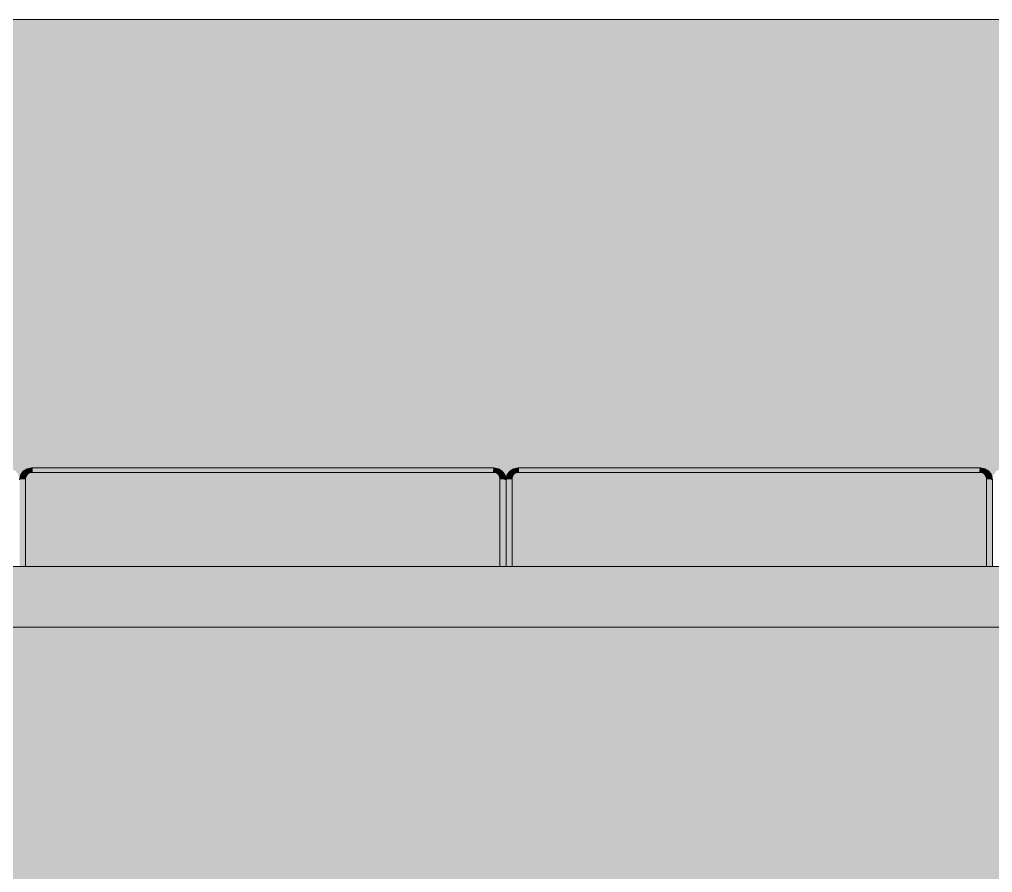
# Model space of a CAD drawing. Header units: centimetres. Extents: x -4381 to 5639, y -3920 to 4826.
# Drawn here: x 14.929 to 16.529, y 10.114 to 11.518 of the extents above; entities that cross this region are included whole.
import ezdxf
from ezdxf.xclip import XClip

# ---------------------------------------------------------------- set-up
doc = ezdxf.new("R2010")
doc.units = ezdxf.units.CM
doc.header["$MEASUREMENT"] = 0
doc.header["$XCLIPFRAME"] = 0
doc.set_wipeout_variables(frame=1)
doc.linetypes.add('Wipeout_Contour', pattern=[100, 0, -100])
for name, color, linetype in [('01- MOBILIER', 7, 'Continuous'), ('Drawing & Figure', 7, 'Continuous'), ('Structural - Bearing', 7, 'Continuous')]:
    doc.layers.add(name, color=color, linetype=linetype)
for name, color, linetype, lineweight in [('01- MOBILIER_Pen_No__1', 7, 'Continuous', 5), ('01- MOBILIER_Pen_No__101', 252, 'Continuous', 5), ('01- MOBILIER_Pen_No__18', 9, 'Continuous', 5), ('01- MOBILIER_Pen_No__2', 8, 'Continuous', 5), ('0_Pen_No__1', 7, 'Continuous', 5), ('0_Pen_No__2', 8, 'Continuous', 5), ('Structural - Bearing_Pen_No__1', 7, 'Continuous', 5)]:
    doc.layers.add(name, color=color, linetype=linetype, lineweight=lineweight)
for name, color, linetype, lineweight, true_color in [('01- MOBILIER_Pen_No__102', 7, 'Continuous', 5, 0xcccccc), ('01- MOBILIER_Pen_No__119', 7, 'Continuous', 5, 0xdecbcb), ('01- MOBILIER_Pen_No__186', 7, 'Continuous', 5, 0xe8e8e8), ('01- MOBILIER_Pen_No__62', 7, 'Continuous', 5, 0xaaaaaa), ('03-Personnages.2D_Pen_No__58', 7, 'Continuous', 5, 0xdf0000), ('Structural - Bearing_Pen_No__102', 7, 'Continuous', 5, 0xcccccc), ('Structural - Bearing_Pen_No__178', 7, 'Continuous', 5, 0xbda888)]:
    doc.layers.add(name, color=color, linetype=linetype, lineweight=lineweight, true_color=true_color)

# ---------------------------------------------------------------- blocks, each defined once
blk = doc.blocks.new('Drawing_9_9', base_point=(-322.8585, 10.6179))
at = {"color": 254, "linetype": 'Wipeout_Contour', "lineweight": 0, "ltscale": 55.242754}
blk.add_wipeout([(14.9305, 10.768), (14.929, 10.7606), (14.9308, 10.7685)], dxfattribs=at).dxf.layer = '01- MOBILIER'
at = {"color": 254, "linetype": 'Wipeout_Contour', "lineweight": 0, "ltscale": 57.192001}
blk.add_wipeout([(15.7305, 10.768), (15.729, 10.7606), (15.7308, 10.7685)], dxfattribs=at).dxf.layer = '01- MOBILIER'
at = {"color": 254, "linetype": 'Wipeout_Contour', "lineweight": 0, "ltscale": 77.55479}
blk.add_wipeout([(13.829, 10.6179), (13.829, 10.5179), (18.629, 10.5179), (18.629, 10.6179)], dxfattribs=at).dxf.layer = 'Structural - Bearing'
at = {"color": 254, "linetype": 'Wipeout_Contour', "lineweight": 0, "ltscale": 73.601225}
blk.add_wipeout([(12.329, 10.1144), (12.329, 9.6144), (18.629, 9.6144), (18.629, 10.1144)], dxfattribs=at).dxf.layer = 'Structural - Bearing'
at = {"layer": '01- MOBILIER_Pen_No__101', "linetype": 'Continuous', "ltscale": 10}
for points in [[(14.9305, 10.768), (14.929, 10.7606), (14.9308, 10.7685)], [(15.7305, 10.768), (15.729, 10.7606), (15.7308, 10.7685)], [(14.929, 10.6179), (14.9293, 10.7612)], [(15.729, 10.6179), (15.7293, 10.7612)], [(16.529, 10.6179), (16.5293, 10.7612)]]:
    blk.add_hatch(color=256, dxfattribs=at).paths.add_polyline_path(points)
at = {"layer": 'Structural - Bearing_Pen_No__178', "linetype": 'Continuous', "ltscale": 10}
for points in [[(13.829, 10.6179), (13.829, 10.5179), (18.629, 10.5179), (18.629, 10.6179)], [(12.329, 10.1144), (12.329, 9.6144), (18.629, 9.6144), (18.629, 10.1144)]]:
    blk.add_hatch(color=256, dxfattribs=at).paths.add_polyline_path(points)
at = {"color": 254, "linetype": 'Wipeout_Contour', "lineweight": 0, "ltscale": 73.47162}
blk.add_wipeout([(14.9293, 10.6179), (14.9319, 10.6179), (14.9319, 10.7621), (14.9293, 10.7612)], dxfattribs=at).dxf.layer = '01- MOBILIER'
at = {"color": 254, "linetype": 'Wipeout_Contour', "lineweight": 0, "ltscale": 76.095693}
blk.add_wipeout([(15.7293, 10.6179), (15.7319, 10.6179), (15.7319, 10.7621), (15.7293, 10.7612)], dxfattribs=at).dxf.layer = '01- MOBILIER'
at = {"color": 254, "linetype": 'Wipeout_Contour', "lineweight": 0, "ltscale": 58.716735}
blk.add_wipeout([(16.529, 10.7606), (16.5275, 10.768), (16.5287, 10.7612)], dxfattribs=at).dxf.layer = '01- MOBILIER'
at = {"color": 254, "linetype": 'Wipeout_Contour', "lineweight": 0, "ltscale": 75.869927}
blk.add_wipeout([(13.129, 10.5179), (13.129, 10.1144), (18.629, 10.1144), (18.629, 10.5179)], dxfattribs=at).dxf.layer = 'Structural - Bearing'
at = {"layer": '01- MOBILIER_Pen_No__119', "linetype": 'Continuous', "ltscale": 10}
blk.add_hatch(color=256, dxfattribs=at).paths.add_polyline_path([(16.529, 10.7606), (16.5275, 10.768), (16.5287, 10.7612)])
at = {"layer": '01- MOBILIER_Pen_No__18', "linetype": 'Continuous', "ltscale": 10}
blk.add_hatch(color=256, dxfattribs=at).paths.add_polyline_path([(16.5287, 10.6179), (16.529, 10.7601)])
at = {"layer": '01- MOBILIER_Pen_No__2', "linetype": 'Continuous', "ltscale": 10}
for points in [[(14.9293, 10.6179), (14.9319, 10.6179), (14.9319, 10.7621), (14.9293, 10.7612)], [(15.7293, 10.6179), (15.7319, 10.6179), (15.7319, 10.7621), (15.7293, 10.7612)]]:
    blk.add_hatch(color=256, dxfattribs=at).paths.add_polyline_path(points)
at = {"layer": 'Structural - Bearing_Pen_No__178', "linetype": 'Continuous', "ltscale": 10}
blk.add_hatch(color=256, dxfattribs=at).paths.add_polyline_path([(13.129, 10.5179), (13.129, 10.1144), (18.629, 10.1144), (18.629, 10.5179)])
at = {"layer": '0_Pen_No__1', "linetype": 'Continuous', "ltscale": 10}
blk.add_line((12.829, 10.5179), (18.629, 10.5179), dxfattribs=at)
at = {"layer": 'Structural - Bearing_Pen_No__1', "linetype": 'Continuous', "ltscale": 10}
blk.add_line((13.129, 10.5179), (18.629, 10.5179), dxfattribs=at)
at = {"color": 254, "linetype": 'Wipeout_Contour', "lineweight": 0, "ltscale": 73.686064}
blk.add_wipeout([(14.9308, 10.7685), (14.9293, 10.7612), (14.9319, 10.7621), (14.9333, 10.7687)], dxfattribs=at).dxf.layer = '01- MOBILIER'
at = {"color": 254, "linetype": 'Wipeout_Contour', "lineweight": 0, "ltscale": 76.301245}
blk.add_wipeout([(15.7308, 10.7685), (15.7293, 10.7612), (15.7319, 10.7621), (15.7333, 10.7687)], dxfattribs=at).dxf.layer = '01- MOBILIER'
at = {"layer": '01- MOBILIER_Pen_No__2', "linetype": 'Continuous', "ltscale": 10}
for points in [[(14.9308, 10.7685), (14.9293, 10.7612), (14.9319, 10.7621), (14.9333, 10.7687)], [(15.7308, 10.7685), (15.7293, 10.7612), (15.7319, 10.7621), (15.7333, 10.7687)]]:
    blk.add_hatch(color=256, dxfattribs=at).paths.add_polyline_path(points)
at = {"color": 254, "linetype": 'Wipeout_Contour', "lineweight": 0, "ltscale": 73.570123}
blk.add_wipeout([(14.9351, 10.7747), (14.9308, 10.7685), (14.9333, 10.7687), (14.937, 10.774)], dxfattribs=at).dxf.layer = '01- MOBILIER'
at = {"color": 254, "linetype": 'Wipeout_Contour', "lineweight": 0, "ltscale": 76.187323}
blk.add_wipeout([(15.7351, 10.7747), (15.7308, 10.7685), (15.7333, 10.7687), (15.737, 10.774)], dxfattribs=at).dxf.layer = '01- MOBILIER'
at = {"layer": '01- MOBILIER_Pen_No__101', "linetype": 'Continuous', "ltscale": 10}
for points in [[(14.9351, 10.7747), (14.9308, 10.7685), (14.9333, 10.7687), (14.937, 10.774)], [(15.7351, 10.7747), (15.7308, 10.7685), (15.7333, 10.7687), (15.737, 10.774)]]:
    blk.add_hatch(color=256, dxfattribs=at).paths.add_polyline_path(points)
at = {"color": 254, "linetype": 'Wipeout_Contour', "lineweight": 0, "ltscale": 73.553236}
blk.add_wipeout([(14.9415, 10.7788), (14.9351, 10.7747), (14.937, 10.774), (14.9425, 10.7776)], dxfattribs=at).dxf.layer = '01- MOBILIER'
at = {"color": 254, "linetype": 'Wipeout_Contour', "lineweight": 0, "ltscale": 76.170697}
blk.add_wipeout([(15.7415, 10.7788), (15.7351, 10.7747), (15.737, 10.774), (15.7425, 10.7776)], dxfattribs=at).dxf.layer = '01- MOBILIER'
at = {"color": 254, "linetype": 'Wipeout_Contour', "lineweight": 0, "ltscale": 73.486458}
blk.add_wipeout([(14.9319, 10.6179), (14.9364, 10.6179), (14.9364, 10.7624), (14.9319, 10.7621)], dxfattribs=at).dxf.layer = '01- MOBILIER'
at = {"color": 254, "linetype": 'Wipeout_Contour', "lineweight": 0, "ltscale": 76.110619}
blk.add_wipeout([(15.7319, 10.6179), (15.7364, 10.6179), (15.7364, 10.7624), (15.7319, 10.7621)], dxfattribs=at).dxf.layer = '01- MOBILIER'
at = {"layer": '01- MOBILIER_Pen_No__18', "linetype": 'Continuous', "ltscale": 10}
for points in [[(14.9415, 10.7788), (14.9351, 10.7747), (14.937, 10.774), (14.9425, 10.7776)], [(15.7415, 10.7788), (15.7351, 10.7747), (15.737, 10.774), (15.7425, 10.7776)]]:
    blk.add_hatch(color=256, dxfattribs=at).paths.add_polyline_path(points)
at = {"layer": '01- MOBILIER_Pen_No__62', "linetype": 'Continuous', "ltscale": 10}
for points in [[(14.9319, 10.6179), (14.9364, 10.6179), (14.9364, 10.7624), (14.9319, 10.7621)], [(15.7319, 10.6179), (15.7364, 10.6179), (15.7364, 10.7624), (15.7319, 10.7621)]]:
    blk.add_hatch(color=256, dxfattribs=at).paths.add_polyline_path(points)
at = {"color": 254, "linetype": 'Wipeout_Contour', "lineweight": 0, "ltscale": 73.558829}
blk.add_wipeout([(14.9333, 10.7687), (14.9319, 10.7621), (14.9364, 10.7624), (14.9375, 10.7677)], dxfattribs=at).dxf.layer = '01- MOBILIER'
at = {"color": 254, "linetype": 'Wipeout_Contour', "lineweight": 0, "ltscale": 73.625716}
blk.add_wipeout([(14.949, 10.7802), (14.9415, 10.7788), (14.9425, 10.7776), (14.9493, 10.7789)], dxfattribs=at).dxf.layer = '01- MOBILIER'
at = {"color": 254, "linetype": 'Wipeout_Contour', "lineweight": 0, "ltscale": 76.178597}
blk.add_wipeout([(15.7333, 10.7687), (15.7319, 10.7621), (15.7364, 10.7624), (15.7375, 10.7677)], dxfattribs=at).dxf.layer = '01- MOBILIER'
at = {"color": 254, "linetype": 'Wipeout_Contour', "lineweight": 0, "ltscale": 76.242461}
blk.add_wipeout([(15.749, 10.7802), (15.7415, 10.7788), (15.7425, 10.7776), (15.7493, 10.7789)], dxfattribs=at).dxf.layer = '01- MOBILIER'
at = {"layer": '01- MOBILIER_Pen_No__119', "linetype": 'Continuous', "ltscale": 10}
for points in [[(14.949, 10.7802), (14.9415, 10.7788), (14.9425, 10.7776), (14.9493, 10.7789)], [(15.749, 10.7802), (15.7415, 10.7788), (15.7425, 10.7776), (15.7493, 10.7789)]]:
    blk.add_hatch(color=256, dxfattribs=at).paths.add_polyline_path(points)
at = {"layer": '01- MOBILIER_Pen_No__62', "linetype": 'Continuous', "ltscale": 10}
for points in [[(14.9333, 10.7687), (14.9319, 10.7621), (14.9364, 10.7624), (14.9375, 10.7677)], [(15.7333, 10.7687), (15.7319, 10.7621), (15.7364, 10.7624), (15.7375, 10.7677)]]:
    blk.add_hatch(color=256, dxfattribs=at).paths.add_polyline_path(points)
at = {"color": 254, "linetype": 'Wipeout_Contour', "lineweight": 0, "ltscale": 73.433168}
blk.add_wipeout([(14.937, 10.774), (14.9333, 10.7687), (14.9375, 10.7677), (14.9402, 10.7716)], dxfattribs=at).dxf.layer = '01- MOBILIER'
at = {"color": 254, "linetype": 'Wipeout_Contour', "lineweight": 0, "ltscale": 74.972934}
blk.add_wipeout([(15.709, 10.7802), (14.9498, 10.7802), (14.9498, 10.7789), (15.7087, 10.7789)], dxfattribs=at).dxf.layer = '01- MOBILIER'
at = {"color": 254, "linetype": 'Wipeout_Contour', "lineweight": 0, "ltscale": 76.053522}
blk.add_wipeout([(15.737, 10.774), (15.7333, 10.7687), (15.7375, 10.7677), (15.7402, 10.7716)], dxfattribs=at).dxf.layer = '01- MOBILIER'
at = {"color": 254, "linetype": 'Wipeout_Contour', "lineweight": 0, "ltscale": 77.611949}
blk.add_wipeout([(16.509, 10.7802), (15.7498, 10.7802), (15.7498, 10.7789), (16.5087, 10.7789)], dxfattribs=at).dxf.layer = '01- MOBILIER'
at = {"layer": '01- MOBILIER_Pen_No__18', "linetype": 'Continuous', "ltscale": 10}
for points in [[(14.937, 10.774), (14.9333, 10.7687), (14.9375, 10.7677), (14.9402, 10.7716)], [(15.737, 10.774), (15.7333, 10.7687), (15.7375, 10.7677), (15.7402, 10.7716)]]:
    blk.add_hatch(color=256, dxfattribs=at).paths.add_polyline_path(points)
at = {"layer": '01- MOBILIER_Pen_No__186', "linetype": 'Continuous', "ltscale": 10}
for points in [[(15.709, 10.7802), (14.9498, 10.7802), (14.9498, 10.7789), (15.7087, 10.7789)], [(16.509, 10.7802), (15.7498, 10.7802), (15.7498, 10.7789), (16.5087, 10.7789)]]:
    blk.add_hatch(color=256, dxfattribs=at).paths.add_polyline_path(points)
at = {"color": 254, "linetype": 'Wipeout_Contour', "lineweight": 0, "ltscale": 73.442642}
blk.add_wipeout([(14.9425, 10.7776), (14.937, 10.774), (14.9402, 10.7716), (14.9442, 10.7742)], dxfattribs=at).dxf.layer = '01- MOBILIER'
at = {"color": 254, "linetype": 'Wipeout_Contour', "lineweight": 0, "ltscale": 76.271018}
blk.add_wipeout([(15.7165, 10.7788), (15.709, 10.7802), (15.7087, 10.7789), (15.7155, 10.7776)], dxfattribs=at).dxf.layer = '01- MOBILIER'
at = {"color": 254, "linetype": 'Wipeout_Contour', "lineweight": 0, "ltscale": 76.060697}
blk.add_wipeout([(15.7425, 10.7776), (15.737, 10.774), (15.7402, 10.7716), (15.7442, 10.7742)], dxfattribs=at).dxf.layer = '01- MOBILIER'
at = {"color": 254, "linetype": 'Wipeout_Contour', "lineweight": 0, "ltscale": 78.93267}
blk.add_wipeout([(16.5165, 10.7788), (16.509, 10.7802), (16.5087, 10.7789), (16.5155, 10.7776)], dxfattribs=at).dxf.layer = '01- MOBILIER'
at = {"color": 254, "linetype": 'Wipeout_Contour', "lineweight": 0, "ltscale": 73.498371}
blk.add_wipeout([(14.9364, 10.6179), (14.939, 10.6179), (14.939, 10.7622), (14.9364, 10.7624)], dxfattribs=at).dxf.layer = '01- MOBILIER'
at = {"color": 254, "linetype": 'Wipeout_Contour', "lineweight": 0, "ltscale": 76.122716}
blk.add_wipeout([(15.7364, 10.6179), (15.739, 10.6179), (15.739, 10.7622), (15.7364, 10.7624)], dxfattribs=at).dxf.layer = '01- MOBILIER'
at = {"layer": '01- MOBILIER_Pen_No__102', "linetype": 'Continuous', "ltscale": 10}
for points in [[(14.9425, 10.7776), (14.937, 10.774), (14.9402, 10.7716), (14.9442, 10.7742)], [(15.7425, 10.7776), (15.737, 10.774), (15.7402, 10.7716), (15.7442, 10.7742)]]:
    blk.add_hatch(color=256, dxfattribs=at).paths.add_polyline_path(points)
at = {"layer": '01- MOBILIER_Pen_No__18', "linetype": 'Continuous', "ltscale": 10}
for points in [[(14.9364, 10.6179), (14.939, 10.6179), (14.939, 10.7622), (14.9364, 10.7624)], [(15.7364, 10.6179), (15.739, 10.6179), (15.739, 10.7622), (15.7364, 10.7624)]]:
    blk.add_hatch(color=256, dxfattribs=at).paths.add_polyline_path(points)
at = {"layer": '01- MOBILIER_Pen_No__186', "linetype": 'Continuous', "ltscale": 10}
for points in [[(15.7165, 10.7788), (15.709, 10.7802), (15.7087, 10.7789), (15.7155, 10.7776)], [(16.5165, 10.7788), (16.509, 10.7802), (16.5087, 10.7789), (16.5155, 10.7776)]]:
    blk.add_hatch(color=256, dxfattribs=at).paths.add_polyline_path(points)
at = {"color": 254, "linetype": 'Wipeout_Contour', "lineweight": 0, "ltscale": 73.548219}
blk.add_wipeout([(14.9493, 10.7789), (14.9425, 10.7776), (14.9442, 10.7742), (14.9497, 10.7752)], dxfattribs=at).dxf.layer = '01- MOBILIER'
at = {"color": 254, "linetype": 'Wipeout_Contour', "lineweight": 0, "ltscale": 76.164535}
blk.add_wipeout([(15.7493, 10.7789), (15.7425, 10.7776), (15.7442, 10.7742), (15.7497, 10.7752)], dxfattribs=at).dxf.layer = '01- MOBILIER'
at = {"color": 254, "linetype": 'Wipeout_Contour', "lineweight": 0, "ltscale": 78.929824}
blk.add_wipeout([(16.5229, 10.7747), (16.5165, 10.7788), (16.5155, 10.7776), (16.521, 10.774)], dxfattribs=at).dxf.layer = '01- MOBILIER'
at = {"layer": '01- MOBILIER', "linetype": 'Continuous', "lineweight": 0, "ltscale": 10, "true_color": 0xffffff}
blk.add_hatch(color=7, dxfattribs=at).paths.add_polyline_path([(16.5229, 10.7747), (16.5165, 10.7788), (16.5155, 10.7776), (16.521, 10.774)])
at = {"layer": '01- MOBILIER_Pen_No__186', "linetype": 'Continuous', "ltscale": 10}
for points in [[(14.9493, 10.7789), (14.9425, 10.7776), (14.9442, 10.7742), (14.9497, 10.7752)], [(14.9498, 10.7789), (14.9497, 10.7752)], [(15.7493, 10.7789), (15.7425, 10.7776), (15.7442, 10.7742), (15.7497, 10.7752)], [(15.7498, 10.7789), (15.7497, 10.7752)]]:
    blk.add_hatch(color=256, dxfattribs=at).paths.add_polyline_path(points)
at = {"color": 254, "linetype": 'Wipeout_Contour', "lineweight": 0, "ltscale": 77.605969}
blk.add_wipeout([(16.5087, 10.7789), (15.7498, 10.7789), (15.7498, 10.7752), (16.5083, 10.7752)], dxfattribs=at).dxf.layer = '01- MOBILIER'
at = {"color": 254, "linetype": 'Wipeout_Contour', "lineweight": 0, "ltscale": 78.942601}
blk.add_wipeout([(16.5272, 10.7685), (16.5229, 10.7747), (16.521, 10.774), (16.5247, 10.7687)], dxfattribs=at).dxf.layer = '01- MOBILIER'
at = {"color": 254, "linetype": 'Wipeout_Contour', "lineweight": 0, "ltscale": 73.56382}
blk.add_wipeout([(14.9375, 10.7677), (14.9364, 10.7624), (14.939, 10.7622), (14.9399, 10.7668)], dxfattribs=at).dxf.layer = '01- MOBILIER'
at = {"color": 254, "linetype": 'Wipeout_Contour', "lineweight": 0, "ltscale": 76.184192}
blk.add_wipeout([(15.7375, 10.7677), (15.7364, 10.7624), (15.739, 10.7622), (15.7399, 10.7668)], dxfattribs=at).dxf.layer = '01- MOBILIER'
at = {"layer": '01- MOBILIER_Pen_No__102', "linetype": 'Continuous', "ltscale": 10}
for points in [[(14.9375, 10.7677), (14.9364, 10.7624), (14.939, 10.7622), (14.9399, 10.7668)], [(15.7375, 10.7677), (15.7364, 10.7624), (15.739, 10.7622), (15.7399, 10.7668)]]:
    blk.add_hatch(color=256, dxfattribs=at).paths.add_polyline_path(points)
at = {"layer": '01- MOBILIER_Pen_No__186', "linetype": 'Continuous', "ltscale": 10}
for points in [[(16.5087, 10.7789), (15.7498, 10.7789), (15.7498, 10.7752), (16.5083, 10.7752)], [(16.5272, 10.7685), (16.5229, 10.7747), (16.521, 10.774), (16.5247, 10.7687)]]:
    blk.add_hatch(color=256, dxfattribs=at).paths.add_polyline_path(points)
at = {"color": 254, "linetype": 'Wipeout_Contour', "lineweight": 0, "ltscale": 76.105859}
blk.add_wipeout([(15.7402, 10.7716), (15.7375, 10.7677), (15.7399, 10.7668), (15.7421, 10.7699)], dxfattribs=at).dxf.layer = '01- MOBILIER'
at = {"color": 254, "linetype": 'Wipeout_Contour', "lineweight": 0, "ltscale": 79.004974}
blk.add_wipeout([(16.5155, 10.7776), (16.5087, 10.7789), (16.5083, 10.7752), (16.5138, 10.7742)], dxfattribs=at).dxf.layer = '01- MOBILIER'
at = {"color": 254, "linetype": 'Wipeout_Contour', "lineweight": 0, "ltscale": 78.989802}
blk.add_wipeout([(16.5287, 10.7612), (16.5272, 10.7685), (16.5247, 10.7687), (16.5261, 10.7621)], dxfattribs=at).dxf.layer = '01- MOBILIER'
at = {"color": 254, "linetype": 'Wipeout_Contour', "lineweight": 0, "ltscale": 56.715941}
blk.add_wipeout([(15.729, 10.7606), (15.7275, 10.768), (15.7287, 10.7612)], dxfattribs=at).dxf.layer = '01- MOBILIER'
at = {"layer": '01- MOBILIER_Pen_No__102', "linetype": 'Continuous', "ltscale": 10}
blk.add_hatch(color=256, dxfattribs=at).paths.add_polyline_path([(15.7402, 10.7716), (15.7375, 10.7677), (15.7399, 10.7668), (15.7421, 10.7699)])
at = {"layer": '01- MOBILIER_Pen_No__119', "linetype": 'Continuous', "ltscale": 10}
blk.add_hatch(color=256, dxfattribs=at).paths.add_polyline_path([(15.729, 10.7606), (15.7275, 10.768), (15.7287, 10.7612)])
at = {"layer": '01- MOBILIER_Pen_No__18', "linetype": 'Continuous', "ltscale": 10}
blk.add_hatch(color=256, dxfattribs=at).paths.add_polyline_path([(15.7287, 10.6179), (15.729, 10.7601)])
at = {"layer": '01- MOBILIER_Pen_No__186', "linetype": 'Continuous', "ltscale": 10}
for points in [[(16.5155, 10.7776), (16.5087, 10.7789), (16.5083, 10.7752), (16.5138, 10.7742)], [(16.5287, 10.7612), (16.5272, 10.7685), (16.5247, 10.7687), (16.5261, 10.7621)]]:
    blk.add_hatch(color=256, dxfattribs=at).paths.add_polyline_path(points)
at = {"color": 254, "linetype": 'Wipeout_Contour', "lineweight": 0, "ltscale": 76.265886}
blk.add_wipeout([(15.7229, 10.7747), (15.7165, 10.7788), (15.7155, 10.7776), (15.721, 10.774)], dxfattribs=at).dxf.layer = '01- MOBILIER'
at = {"color": 254, "linetype": 'Wipeout_Contour', "lineweight": 0, "ltscale": 76.109997}
blk.add_wipeout([(15.7442, 10.7742), (15.7402, 10.7716), (15.7421, 10.7699), (15.7453, 10.7719)], dxfattribs=at).dxf.layer = '01- MOBILIER'
at = {"color": 254, "linetype": 'Wipeout_Contour', "lineweight": 0, "ltscale": 78.975338}
blk.add_wipeout([(16.521, 10.774), (16.5155, 10.7776), (16.5138, 10.7742), (16.5178, 10.7716)], dxfattribs=at).dxf.layer = '01- MOBILIER'
at = {"color": 254, "linetype": 'Wipeout_Contour', "lineweight": 0, "ltscale": 78.749938}
blk.add_wipeout([(16.5261, 10.6179), (16.5287, 10.6179), (16.5287, 10.7608), (16.5261, 10.762)], dxfattribs=at).dxf.layer = '01- MOBILIER'
at = {"layer": '01- MOBILIER', "linetype": 'Continuous', "lineweight": 0, "ltscale": 10, "true_color": 0xffffff}
blk.add_hatch(color=7, dxfattribs=at).paths.add_polyline_path([(15.7229, 10.7747), (15.7165, 10.7788), (15.7155, 10.7776), (15.721, 10.774)])
at = {"layer": '01- MOBILIER_Pen_No__119', "linetype": 'Continuous', "ltscale": 10}
blk.add_hatch(color=256, dxfattribs=at).paths.add_polyline_path([(15.7442, 10.7742), (15.7402, 10.7716), (15.7421, 10.7699), (15.7453, 10.7719)])
at = {"layer": '01- MOBILIER_Pen_No__186', "linetype": 'Continuous', "ltscale": 10}
for points in [[(16.521, 10.774), (16.5155, 10.7776), (16.5138, 10.7742), (16.5178, 10.7716)], [(16.5261, 10.6179), (16.5287, 10.6179), (16.5287, 10.7608), (16.5261, 10.762)]]:
    blk.add_hatch(color=256, dxfattribs=at).paths.add_polyline_path(points)
at = {"color": 254, "linetype": 'Wipeout_Contour', "lineweight": 0, "ltscale": 74.966762}
blk.add_wipeout([(15.7087, 10.7789), (14.9498, 10.7789), (14.9498, 10.7752), (15.7083, 10.7752)], dxfattribs=at).dxf.layer = '01- MOBILIER'
at = {"color": 254, "linetype": 'Wipeout_Contour', "lineweight": 0, "ltscale": 76.279049}
blk.add_wipeout([(15.7272, 10.7685), (15.7229, 10.7747), (15.721, 10.774), (15.7247, 10.7687)], dxfattribs=at).dxf.layer = '01- MOBILIER'
at = {"color": 254, "linetype": 'Wipeout_Contour', "lineweight": 0, "ltscale": 95.081902}
blk.add_wipeout([(15.7497, 10.7752), (15.7442, 10.7742), (15.7453, 10.7719), (15.75, 10.7728), (15.7498, 10.7746)], dxfattribs=at).dxf.layer = '01- MOBILIER'
at = {"color": 254, "linetype": 'Wipeout_Contour', "lineweight": 0, "ltscale": 78.894315}
blk.add_wipeout([(16.5247, 10.7687), (16.521, 10.774), (16.5178, 10.7716), (16.5205, 10.7677)], dxfattribs=at).dxf.layer = '01- MOBILIER'
at = {"layer": '01- MOBILIER_Pen_No__119', "linetype": 'Continuous', "ltscale": 10}
blk.add_hatch(color=256, dxfattribs=at).paths.add_polyline_path([(15.7497, 10.7752), (15.7442, 10.7742), (15.7453, 10.7719), (15.75, 10.7728), (15.7498, 10.7746)])
at = {"layer": '01- MOBILIER_Pen_No__186', "linetype": 'Continuous', "ltscale": 10}
for points in [[(15.7087, 10.7789), (14.9498, 10.7789), (14.9498, 10.7752), (15.7083, 10.7752)], [(15.7272, 10.7685), (15.7229, 10.7747), (15.721, 10.774), (15.7247, 10.7687)], [(16.5247, 10.7687), (16.521, 10.774), (16.5178, 10.7716), (16.5205, 10.7677)]]:
    blk.add_hatch(color=256, dxfattribs=at).paths.add_polyline_path(points)
at = {"color": 254, "linetype": 'Wipeout_Contour', "lineweight": 0, "ltscale": 73.486114}
blk.add_wipeout([(14.9402, 10.7716), (14.9375, 10.7677), (14.9399, 10.7668), (14.9421, 10.7699)], dxfattribs=at).dxf.layer = '01- MOBILIER'
at = {"color": 254, "linetype": 'Wipeout_Contour', "lineweight": 0, "ltscale": 76.342502}
blk.add_wipeout([(15.7155, 10.7776), (15.7087, 10.7789), (15.7083, 10.7752), (15.7138, 10.7742)], dxfattribs=at).dxf.layer = '01- MOBILIER'
at = {"color": 254, "linetype": 'Wipeout_Contour', "lineweight": 0, "ltscale": 76.329858}
blk.add_wipeout([(15.7287, 10.7612), (15.7272, 10.7685), (15.7247, 10.7687), (15.7261, 10.7621)], dxfattribs=at).dxf.layer = '01- MOBILIER'
at = {"color": 254, "linetype": 'Wipeout_Contour', "lineweight": 0, "ltscale": 77.598421}
blk.add_wipeout([(16.5083, 10.7752), (15.7498, 10.7752), (15.75, 10.7728), (16.508, 10.7728)], dxfattribs=at).dxf.layer = '01- MOBILIER'
at = {"color": 254, "linetype": 'Wipeout_Contour', "lineweight": 0, "ltscale": 98.188348}
blk.add_wipeout([(16.5261, 10.7621), (16.5247, 10.7687), (16.5205, 10.7677), (16.5216, 10.7624), (16.5242, 10.7622)], dxfattribs=at).dxf.layer = '01- MOBILIER'
at = {"layer": '01- MOBILIER_Pen_No__102', "linetype": 'Continuous', "ltscale": 10}
blk.add_hatch(color=256, dxfattribs=at).paths.add_polyline_path([(14.9402, 10.7716), (14.9375, 10.7677), (14.9399, 10.7668), (14.9421, 10.7699)])
at = {"layer": '01- MOBILIER_Pen_No__119', "linetype": 'Continuous', "ltscale": 10}
blk.add_hatch(color=256, dxfattribs=at).paths.add_polyline_path([(16.5083, 10.7752), (15.7498, 10.7752), (15.75, 10.7728), (16.508, 10.7728)])
at = {"layer": '01- MOBILIER_Pen_No__186', "linetype": 'Continuous', "ltscale": 10}
for points in [[(15.7155, 10.7776), (15.7087, 10.7789), (15.7083, 10.7752), (15.7138, 10.7742)], [(15.7287, 10.7612), (15.7272, 10.7685), (15.7247, 10.7687), (15.7261, 10.7621)], [(16.5261, 10.7621), (16.5247, 10.7687), (16.5205, 10.7677), (16.5216, 10.7624), (16.5242, 10.7622)]]:
    blk.add_hatch(color=256, dxfattribs=at).paths.add_polyline_path(points)
at = {"color": 254, "linetype": 'Wipeout_Contour', "lineweight": 0, "ltscale": 73.491924}
blk.add_wipeout([(14.9442, 10.7742), (14.9402, 10.7716), (14.9421, 10.7699), (14.9453, 10.7719)], dxfattribs=at).dxf.layer = '01- MOBILIER'
at = {"color": 254, "linetype": 'Wipeout_Contour', "lineweight": 0, "ltscale": 76.309858}
blk.add_wipeout([(15.721, 10.774), (15.7155, 10.7776), (15.7138, 10.7742), (15.7178, 10.7716)], dxfattribs=at).dxf.layer = '01- MOBILIER'
at = {"color": 254, "linetype": 'Wipeout_Contour', "lineweight": 0, "ltscale": 78.957408}
blk.add_wipeout([(16.5138, 10.7742), (16.5083, 10.7752), (16.508, 10.7728), (16.5128, 10.7719)], dxfattribs=at).dxf.layer = '01- MOBILIER'
at = {"color": 254, "linetype": 'Wipeout_Contour', "lineweight": 0, "ltscale": 76.083377}
blk.add_wipeout([(15.7261, 10.6179), (15.7287, 10.6179), (15.7287, 10.7608), (15.7261, 10.762)], dxfattribs=at).dxf.layer = '01- MOBILIER'
at = {"color": 254, "linetype": 'Wipeout_Contour', "lineweight": 0, "ltscale": 98.663754}
blk.add_wipeout([(16.5216, 10.7624), (16.5216, 10.6179), (16.5261, 10.6179), (16.5261, 10.762), (16.5242, 10.7622)], dxfattribs=at).dxf.layer = '01- MOBILIER'
at = {"layer": '01- MOBILIER_Pen_No__119', "linetype": 'Continuous', "ltscale": 10}
for points in [[(14.9442, 10.7742), (14.9402, 10.7716), (14.9421, 10.7699), (14.9453, 10.7719)], [(16.5138, 10.7742), (16.5083, 10.7752), (16.508, 10.7728), (16.5128, 10.7719)]]:
    blk.add_hatch(color=256, dxfattribs=at).paths.add_polyline_path(points)
at = {"layer": '01- MOBILIER_Pen_No__186', "linetype": 'Continuous', "ltscale": 10}
for points in [[(15.721, 10.774), (15.7155, 10.7776), (15.7138, 10.7742), (15.7178, 10.7716)], [(15.7261, 10.6179), (15.7287, 10.6179), (15.7287, 10.7608), (15.7261, 10.762)], [(16.5216, 10.7624), (16.5216, 10.6179), (16.5261, 10.6179), (16.5261, 10.762), (16.5242, 10.7622)]]:
    blk.add_hatch(color=256, dxfattribs=at).paths.add_polyline_path(points)
at = {"color": 254, "linetype": 'Wipeout_Contour', "lineweight": 0, "ltscale": 91.823238}
blk.add_wipeout([(14.9497, 10.7752), (14.9442, 10.7742), (14.9453, 10.7719), (14.95, 10.7728), (14.9498, 10.7746)], dxfattribs=at).dxf.layer = '01- MOBILIER'
at = {"color": 254, "linetype": 'Wipeout_Contour', "lineweight": 0, "ltscale": 76.227785}
blk.add_wipeout([(15.7247, 10.7687), (15.721, 10.774), (15.7178, 10.7716), (15.7205, 10.7677)], dxfattribs=at).dxf.layer = '01- MOBILIER'
at = {"color": 254, "linetype": 'Wipeout_Contour', "lineweight": 0, "ltscale": 78.950012}
blk.add_wipeout([(16.5178, 10.7716), (16.5138, 10.7742), (16.5128, 10.7719), (16.5159, 10.7699)], dxfattribs=at).dxf.layer = '01- MOBILIER'
at = {"layer": '01- MOBILIER_Pen_No__119', "linetype": 'Continuous', "ltscale": 10}
blk.add_hatch(color=256, dxfattribs=at).paths.add_polyline_path([(14.9497, 10.7752), (14.9442, 10.7742), (14.9453, 10.7719), (14.95, 10.7728), (14.9498, 10.7746)])
at = {"layer": '01- MOBILIER_Pen_No__186', "linetype": 'Continuous', "ltscale": 10}
for points in [[(15.7247, 10.7687), (15.721, 10.774), (15.7178, 10.7716), (15.7205, 10.7677)], [(16.5178, 10.7716), (16.5138, 10.7742), (16.5128, 10.7719), (16.5159, 10.7699)]]:
    blk.add_hatch(color=256, dxfattribs=at).paths.add_polyline_path(points)
at = {"color": 254, "linetype": 'Wipeout_Contour', "lineweight": 0, "ltscale": 74.95899}
blk.add_wipeout([(15.7083, 10.7752), (14.9498, 10.7752), (14.95, 10.7728), (15.708, 10.7728)], dxfattribs=at).dxf.layer = '01- MOBILIER'
at = {"color": 254, "linetype": 'Wipeout_Contour', "lineweight": 0, "ltscale": 94.852264}
blk.add_wipeout([(15.7261, 10.7621), (15.7247, 10.7687), (15.7205, 10.7677), (15.7216, 10.7624), (15.7242, 10.7622)], dxfattribs=at).dxf.layer = '01- MOBILIER'
at = {"color": 254, "linetype": 'Wipeout_Contour', "lineweight": 0, "ltscale": 78.893312}
blk.add_wipeout([(16.5205, 10.7677), (16.5178, 10.7716), (16.5159, 10.7699), (16.5181, 10.7668)], dxfattribs=at).dxf.layer = '01- MOBILIER'
at = {"layer": '01- MOBILIER_Pen_No__119', "linetype": 'Continuous', "ltscale": 10}
blk.add_hatch(color=256, dxfattribs=at).paths.add_polyline_path([(15.7083, 10.7752), (14.9498, 10.7752), (14.95, 10.7728), (15.708, 10.7728)])
at = {"layer": '01- MOBILIER_Pen_No__186', "linetype": 'Continuous', "ltscale": 10}
for points in [[(15.7261, 10.7621), (15.7247, 10.7687), (15.7205, 10.7677), (15.7216, 10.7624), (15.7242, 10.7622)], [(16.5205, 10.7677), (16.5178, 10.7716), (16.5159, 10.7699), (16.5181, 10.7668)]]:
    blk.add_hatch(color=256, dxfattribs=at).paths.add_polyline_path(points)
at = {"color": 254, "linetype": 'Wipeout_Contour', "lineweight": 0, "ltscale": 76.295499}
blk.add_wipeout([(15.7138, 10.7742), (15.7083, 10.7752), (15.708, 10.7728), (15.7128, 10.7719)], dxfattribs=at).dxf.layer = '01- MOBILIER'
at = {"color": 254, "linetype": 'Wipeout_Contour', "lineweight": 0, "ltscale": 95.34287}
blk.add_wipeout([(15.7216, 10.7624), (15.7216, 10.6179), (15.7261, 10.6179), (15.7261, 10.762), (15.7242, 10.7622)], dxfattribs=at).dxf.layer = '01- MOBILIER'
at = {"color": 254, "linetype": 'Wipeout_Contour', "lineweight": 0, "ltscale": 78.8479}
blk.add_wipeout([(16.5216, 10.7624), (16.5205, 10.7677), (16.5181, 10.7668), (16.519, 10.7622)], dxfattribs=at).dxf.layer = '01- MOBILIER'
at = {"layer": '01- MOBILIER_Pen_No__119', "linetype": 'Continuous', "ltscale": 10}
for points in [[(15.7138, 10.7742), (15.7083, 10.7752), (15.708, 10.7728), (15.7128, 10.7719)], [(16.5216, 10.7624), (16.5205, 10.7677), (16.5181, 10.7668), (16.519, 10.7622)]]:
    blk.add_hatch(color=256, dxfattribs=at).paths.add_polyline_path(points)
at = {"layer": '01- MOBILIER_Pen_No__186', "linetype": 'Continuous', "ltscale": 10}
blk.add_hatch(color=256, dxfattribs=at).paths.add_polyline_path([(15.7216, 10.7624), (15.7216, 10.6179), (15.7261, 10.6179), (15.7261, 10.762), (15.7242, 10.7622)])
at = {"color": 254, "linetype": 'Wipeout_Contour', "lineweight": 0, "ltscale": 76.285403}
blk.add_wipeout([(15.7178, 10.7716), (15.7138, 10.7742), (15.7128, 10.7719), (15.7159, 10.7699)], dxfattribs=at).dxf.layer = '01- MOBILIER'
at = {"color": 254, "linetype": 'Wipeout_Contour', "lineweight": 0, "ltscale": 78.731186}
blk.add_wipeout([(16.519, 10.6179), (16.5216, 10.6179), (16.5216, 10.7624), (16.519, 10.7622)], dxfattribs=at).dxf.layer = '01- MOBILIER'
at = {"layer": '01- MOBILIER_Pen_No__119', "linetype": 'Continuous', "ltscale": 10}
blk.add_hatch(color=256, dxfattribs=at).paths.add_polyline_path([(16.519, 10.6179), (16.5216, 10.6179), (16.5216, 10.7624), (16.519, 10.7622)])
at = {"layer": '01- MOBILIER_Pen_No__186', "linetype": 'Continuous', "ltscale": 10}
blk.add_hatch(color=256, dxfattribs=at).paths.add_polyline_path([(15.7178, 10.7716), (15.7138, 10.7742), (15.7128, 10.7719), (15.7159, 10.7699)])
at = {"color": 254, "linetype": 'Wipeout_Contour', "lineweight": 0, "ltscale": 76.22796}
blk.add_wipeout([(15.7205, 10.7677), (15.7178, 10.7716), (15.7159, 10.7699), (15.7181, 10.7668)], dxfattribs=at).dxf.layer = '01- MOBILIER'
at = {"color": 254, "linetype": 'Wipeout_Contour', "lineweight": 0, "ltscale": 234.670296}
blk.add_wipeout([(15.7399, 10.7668), (15.739, 10.7622), (15.739, 10.6179), (16.519, 10.6179), (16.519, 10.7622), (16.5181, 10.7668), (16.5159, 10.7699), (16.5128, 10.7719), (16.508, 10.7728), (15.75, 10.7728), (15.7453, 10.7719), (15.7421, 10.7699)], dxfattribs=at).dxf.layer = '01- MOBILIER'
at = {"layer": '01- MOBILIER_Pen_No__102', "linetype": 'Continuous', "ltscale": 10}
blk.add_hatch(color=256, dxfattribs=at).paths.add_polyline_path([(15.7399, 10.7668), (15.739, 10.7622), (15.739, 10.6179), (16.519, 10.6179), (16.519, 10.7622), (16.5181, 10.7668), (16.5159, 10.7699), (16.5128, 10.7719), (16.508, 10.7728), (15.75, 10.7728), (15.7453, 10.7719), (15.7421, 10.7699)])
at = {"layer": '01- MOBILIER_Pen_No__186', "linetype": 'Continuous', "ltscale": 10}
blk.add_hatch(color=256, dxfattribs=at).paths.add_polyline_path([(15.7205, 10.7677), (15.7178, 10.7716), (15.7159, 10.7699), (15.7181, 10.7668)])
at = {"color": 254, "linetype": 'Wipeout_Contour', "lineweight": 0, "ltscale": 76.184103}
blk.add_wipeout([(15.7216, 10.7624), (15.7205, 10.7677), (15.7181, 10.7668), (15.719, 10.7622)], dxfattribs=at).dxf.layer = '01- MOBILIER'
at = {"layer": '01- MOBILIER_Pen_No__119', "linetype": 'Continuous', "ltscale": 10}
blk.add_hatch(color=256, dxfattribs=at).paths.add_polyline_path([(15.7216, 10.7624), (15.7205, 10.7677), (15.7181, 10.7668), (15.719, 10.7622)])
at = {"color": 254, "linetype": 'Wipeout_Contour', "lineweight": 0, "ltscale": 76.065155}
blk.add_wipeout([(15.719, 10.6179), (15.7216, 10.6179), (15.7216, 10.7624), (15.719, 10.7622)], dxfattribs=at).dxf.layer = '01- MOBILIER'
at = {"layer": '01- MOBILIER_Pen_No__119', "linetype": 'Continuous', "ltscale": 10}
blk.add_hatch(color=256, dxfattribs=at).paths.add_polyline_path([(15.719, 10.6179), (15.7216, 10.6179), (15.7216, 10.7624), (15.719, 10.7622)])
at = {"color": 254, "linetype": 'Wipeout_Contour', "lineweight": 0, "ltscale": 226.816977}
blk.add_wipeout([(14.9399, 10.7668), (14.939, 10.7622), (14.939, 10.6179), (15.719, 10.6179), (15.719, 10.7622), (15.7181, 10.7668), (15.7159, 10.7699), (15.7128, 10.7719), (15.708, 10.7728), (14.95, 10.7728), (14.9453, 10.7719), (14.9421, 10.7699)], dxfattribs=at).dxf.layer = '01- MOBILIER'
at = {"layer": '01- MOBILIER_Pen_No__102', "linetype": 'Continuous', "ltscale": 10}
blk.add_hatch(color=256, dxfattribs=at).paths.add_polyline_path([(14.9399, 10.7668), (14.939, 10.7622), (14.939, 10.6179), (15.719, 10.6179), (15.719, 10.7622), (15.7181, 10.7668), (15.7159, 10.7699), (15.7128, 10.7719), (15.708, 10.7728), (14.95, 10.7728), (14.9453, 10.7719), (14.9421, 10.7699)])
at = {"color": 254, "linetype": 'Wipeout_Contour', "lineweight": 0, "ltscale": 1102.155089}
blk.add_wipeout([(14.149, 11.5179), (14.149, 10.6179), (14.1927, 10.6179), (14.1616, 10.734), (14.1613, 10.7366), (14.1626, 10.7416), (14.1663, 10.7453), (14.1687, 10.7463), (14.2942, 10.7799), (14.2968, 10.7802), (14.909, 10.7802), (14.9165, 10.7788), (14.9229, 10.7747), (14.9272, 10.7685), (14.929, 10.7606), (14.9305, 10.768), (14.9351, 10.7747), (14.9415, 10.7788), (14.949, 10.7802), (15.709, 10.7802), (15.7165, 10.7788), (15.7229, 10.7747), (15.7272, 10.7685), (15.729, 10.7606), (15.7305, 10.768), (15.7351, 10.7747), (15.7415, 10.7788), (15.749, 10.7802), (16.509, 10.7802), (16.5165, 10.7788), (16.5229, 10.7747), (16.5272, 10.7685), (16.529, 10.7606), (16.5305, 10.768), (16.5351, 10.7747), (16.5415, 10.7788), (16.549, 10.7802), (17.309, 10.7802), (17.3165, 10.7788), (17.3229, 10.7747), (17.3272, 10.7685), (17.329, 10.7606), (17.3305, 10.768), (17.3351, 10.7747), (17.3415, 10.7788), (17.349, 10.7802), (18.109, 10.7802), (18.1165, 10.7788), (18.1229, 10.7747), (18.1272, 10.7685), (18.129, 10.7606), (18.1305, 10.768), (18.1351, 10.7747), (18.1415, 10.7788), (18.149, 10.7802), (18.629, 10.7802), (18.629, 11.5179)], dxfattribs=at).dxf.layer = 'Structural - Bearing'
at = {"layer": '03-Personnages.2D_Pen_No__58', "linetype": 'Continuous', "lineweight": 0, "ltscale": 10, "true_color": 0x6f0000}
blk.add_hatch(color=16, dxfattribs=at).paths.add_polyline_path([(15.5478, 10.7802), (15.5399, 10.8057), (15.521, 10.8505), (15.5105, 10.8678), (15.5138, 10.8759), (15.5248, 10.89), (15.5258, 10.9031), (15.5067, 10.9091), (15.4946, 10.9162), (15.4312, 10.9323), (15.4543, 10.9363), (15.4654, 10.9474), (15.4704, 10.9544), (15.4524, 10.9554), (15.4483, 10.9615), (15.4594, 10.9736), (15.4634, 10.9866), (15.4574, 10.9907), (15.4423, 10.9997), (15.4372, 11.0138), (15.4423, 11.041), (15.4473, 11.0631), (15.4453, 11.0892), (15.4262, 11.1205), (15.4131, 11.1345), (15.4071, 11.1396), (15.4, 11.1506), (15.3799, 11.1668), (15.3376, 11.1788), (15.3004, 11.1808), (15.2611, 11.1748), (15.2359, 11.1497), (15.2158, 11.1295), (15.2118, 11.1255), (15.2048, 11.1124), (15.2038, 11.0993), (15.1967, 11.0883), (15.1947, 11.0631), (15.2017, 11.0389), (15.2098, 11.0228), (15.2138, 11.0078), (15.2128, 10.9937), (15.2138, 10.9846), (15.2229, 10.9715), (15.2289, 10.9665), (15.1806, 10.9554), (15.1524, 10.9514), (15.1243, 10.9464), (15.1061, 10.9444), (15.1122, 10.9283), (15.1172, 10.9212), (15.09, 10.9081), (15.0966, 10.8916), (15.0835, 10.8644), (15.0811, 10.8247), (15.0801, 10.8086), (15.0741, 10.7885), (15.0719, 10.7802)])
at = {"layer": '0_Pen_No__2', "linetype": 'Continuous', "ltscale": 10}
blk.add_hatch(color=256, dxfattribs=at).paths.add_polyline_path([(12.829, 10.1144), (18.929, 10.1144), (18.929, 8.5207), (33.529, 8.5207), (33.529, 10.6179), (19.729, 10.6179), (18.629, 10.6179), (18.629, 10.5179), (12.829, 10.5179)])
at = {"layer": 'Structural - Bearing_Pen_No__102', "linetype": 'Continuous', "ltscale": 10}
blk.add_hatch(color=256, dxfattribs=at).paths.add_polyline_path([(14.149, 11.5179), (14.149, 10.6179), (14.1927, 10.6179), (14.1616, 10.734), (14.1613, 10.7366), (14.1626, 10.7416), (14.1663, 10.7453), (14.1687, 10.7463), (14.2942, 10.7799), (14.2968, 10.7802), (14.909, 10.7802), (14.9165, 10.7788), (14.9229, 10.7747), (14.9272, 10.7685), (14.929, 10.7606), (14.9305, 10.768), (14.9351, 10.7747), (14.9415, 10.7788), (14.949, 10.7802), (15.709, 10.7802), (15.7165, 10.7788), (15.7229, 10.7747), (15.7272, 10.7685), (15.729, 10.7606), (15.7305, 10.768), (15.7351, 10.7747), (15.7415, 10.7788), (15.749, 10.7802), (16.509, 10.7802), (16.5165, 10.7788), (16.5229, 10.7747), (16.5272, 10.7685), (16.529, 10.7606), (16.5305, 10.768), (16.5351, 10.7747), (16.5415, 10.7788), (16.549, 10.7802), (17.309, 10.7802), (17.3165, 10.7788), (17.3229, 10.7747), (17.3272, 10.7685), (17.329, 10.7606), (17.3305, 10.768), (17.3351, 10.7747), (17.3415, 10.7788), (17.349, 10.7802), (18.109, 10.7802), (18.1165, 10.7788), (18.1229, 10.7747), (18.1272, 10.7685), (18.129, 10.7606), (18.1305, 10.768), (18.1351, 10.7747), (18.1415, 10.7788), (18.149, 10.7802), (18.629, 10.7802), (18.629, 11.5179)])
at = {"layer": '01- MOBILIER_Pen_No__1', "linetype": 'Continuous', "ltscale": 10}
for p, q in [((14.9305, 10.768), (14.9351, 10.7747)), ((14.9308, 10.7685), (14.9305, 10.768)), ((14.9351, 10.7747), (14.9415, 10.7788)), ((14.9399, 10.7668), (14.9421, 10.7699)), ((14.9415, 10.7788), (14.949, 10.7802)), ((14.9421, 10.7699), (14.9453, 10.7719)), ((14.9453, 10.7719), (14.95, 10.7728)), ((14.949, 10.7802), (14.9498, 10.7802)), ((14.9498, 10.7802), (15.709, 10.7802)), ((14.9498, 10.7789), (14.9498, 10.7802)), ((14.9498, 10.7752), (14.9498, 10.7789)), ((14.9498, 10.7746), (14.9498, 10.7752)), ((14.95, 10.7728), (14.9498, 10.7746)), ((14.95, 10.7728), (15.708, 10.7728)), ((15.708, 10.7728), (15.7083, 10.7752)), ((15.708, 10.7728), (15.7128, 10.7719)), ((15.7083, 10.7752), (15.7087, 10.7789)), ((15.7087, 10.7789), (15.709, 10.7802)), ((15.709, 10.7802), (15.7165, 10.7788)), ((15.7128, 10.7719), (15.7159, 10.7699)), ((15.7159, 10.7699), (15.7181, 10.7668)), ((15.7165, 10.7788), (15.7229, 10.7747)), ((15.7229, 10.7747), (15.7272, 10.7685)), ((15.7272, 10.7685), (15.7275, 10.768)), ((15.7305, 10.768), (15.7351, 10.7747)), ((15.7308, 10.7685), (15.7305, 10.768)), ((15.7351, 10.7747), (15.7415, 10.7788)), ((15.7399, 10.7668), (15.7421, 10.7699)), ((15.7415, 10.7788), (15.749, 10.7802)), ((15.7421, 10.7699), (15.7453, 10.7719)), ((15.7453, 10.7719), (15.75, 10.7728)), ((15.749, 10.7802), (15.7498, 10.7802)), ((15.7498, 10.7802), (16.509, 10.7802)), ((15.7498, 10.7789), (15.7498, 10.7802)), ((15.7498, 10.7752), (15.7498, 10.7789)), ((15.7498, 10.7746), (15.7498, 10.7752)), ((15.75, 10.7728), (15.7498, 10.7746)), ((15.75, 10.7728), (16.508, 10.7728)), ((16.508, 10.7728), (16.5083, 10.7752)), ((16.508, 10.7728), (16.5128, 10.7719)), ((16.5083, 10.7752), (16.5087, 10.7789)), ((16.5087, 10.7789), (16.509, 10.7802)), ((16.509, 10.7802), (16.5165, 10.7788)), ((16.5128, 10.7719), (16.5159, 10.7699)), ((16.5159, 10.7699), (16.5181, 10.7668)), ((16.5165, 10.7788), (16.5229, 10.7747)), ((16.5229, 10.7747), (16.5272, 10.7685)), ((16.5272, 10.7685), (16.5275, 10.768)), ((14.929, 10.7606), (14.9305, 10.768)), ((14.929, 10.7606), (14.9293, 10.7612)), ((14.9319, 10.7621), (14.9293, 10.7612)), ((14.9364, 10.7624), (14.9319, 10.7621)), ((14.939, 10.7622), (14.9364, 10.7624)), ((14.939, 10.7622), (14.9399, 10.7668)), ((14.939, 10.6179), (14.939, 10.7622)), ((15.7181, 10.7668), (15.719, 10.7622)), ((15.719, 10.7622), (15.7216, 10.7624)), ((15.719, 10.7622), (15.719, 10.6179)), ((15.7216, 10.7624), (15.7242, 10.7622)), ((15.7242, 10.7622), (15.7261, 10.762)), ((15.7261, 10.762), (15.7287, 10.7608)), ((15.7275, 10.768), (15.729, 10.7606)), ((15.7287, 10.7608), (15.729, 10.7601)), ((15.729, 10.7606), (15.7305, 10.768)), ((15.729, 10.7606), (15.7293, 10.7612)), ((15.729, 10.7601), (15.729, 10.7606)), ((15.729, 10.7606), (15.729, 10.6179)), ((15.7319, 10.7621), (15.7293, 10.7612)), ((15.7364, 10.7624), (15.7319, 10.7621)), ((15.739, 10.7622), (15.7364, 10.7624)), ((15.739, 10.7622), (15.7399, 10.7668)), ((15.739, 10.6179), (15.739, 10.7622)), ((16.5181, 10.7668), (16.519, 10.7622)), ((16.519, 10.7622), (16.5216, 10.7624)), ((16.519, 10.7622), (16.519, 10.6179)), ((16.5216, 10.7624), (16.5242, 10.7622)), ((16.5242, 10.7622), (16.5261, 10.762)), ((16.5261, 10.762), (16.5287, 10.7608)), ((16.5275, 10.768), (16.529, 10.7606)), ((16.5287, 10.7608), (16.529, 10.7601)), ((16.529, 10.7606), (16.529, 10.6179))]:
    blk.add_line(p, q, dxfattribs=at)
at = {"layer": 'Structural - Bearing_Pen_No__1', "linetype": 'Continuous', "ltscale": 10}
for p, q in [((14.149, 11.5179), (19.529, 11.5179)), ((18.629, 10.6179), (13.829, 10.6179))]:
    blk.add_line(p, q, dxfattribs=at)

msp = doc.modelspace()

# ---------------------------------------------------------------- block references
at = {"layer": 'Drawing & Figure', "color": 151, "linetype": 'Continuous', "lineweight": 5, "ltscale": 10, "true_color": 0x80c2ff}
ref = msp.add_blockref('Drawing_9_9', (-322.85847, 10.61787), dxfattribs=at)
XClip(ref).set_block_clipping_path([(1, 0.9963282177), (50.7463984619, 21.3288080632)])

doc.saveas('drawing.dxf')
